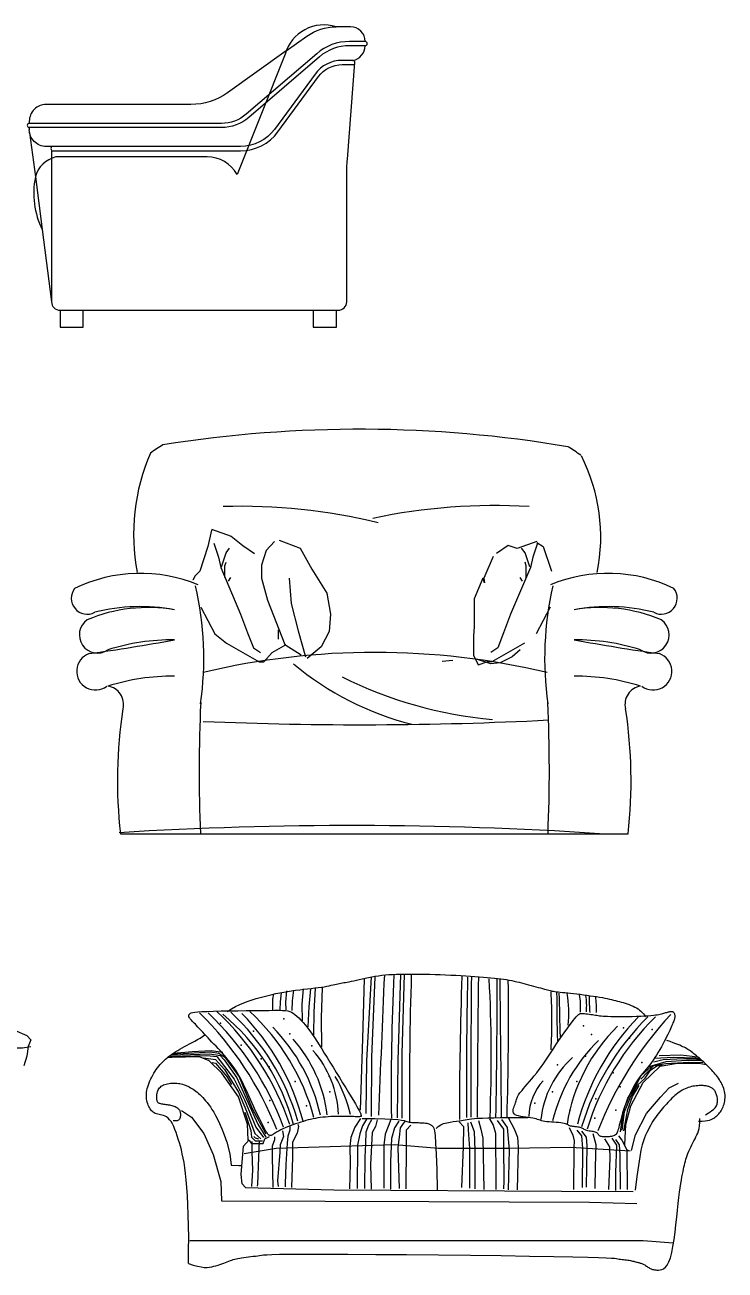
# Model space of a CAD drawing. Header units: inches. Extents: x 11.4 to 53.9, y 10.8 to 35.6.
# Drawn here: x 18.853 to 20.521, y 22.172 to 25.137 of the extents above; entities that cross this region are included whole.
import ezdxf

# ---------------------------------------------------------------- set-up
doc = ezdxf.new("R2010")
doc.units = ezdxf.units.IN
doc.header["$MEASUREMENT"] = 0
doc.layers.add('02', color=2, linetype='Continuous')

msp = doc.modelspace()

# ---------------------------------------------------------------- linework, layer by layer
at = {"layer": '02'}
for p, q in [((19.2973, 23.9339), (19.289, 23.8951)), ((19.2973, 23.9367), (19.3445, 23.92)), ((19.3029, 23.9034), (19.314, 23.8701)), ((19.3445, 23.92), (19.3723, 23.8978)), ((19.4474, 23.9074), (19.4275, 23.8856)), ((19.4585, 23.9101), (19.5089, 23.8909)), ((20.0727, 23.9074), (20.0255, 23.8908)), ((20.0737, 23.9034), (20.0626, 23.8701)), ((20.0727, 23.9047), (20.0876, 23.8951)), ((19.289, 23.8951), (19.2695, 23.8368)), ((19.321, 23.8465), (19.3323, 23.8803)), ((19.3323, 23.8803), (19.3407, 23.8916)), ((19.3723, 23.8978), (19.4001, 23.8784)), ((19.4275, 23.8856), (19.4167, 23.8506)), ((19.5089, 23.8909), (19.5367, 23.8409)), ((20.0043, 23.8978), (19.9765, 23.8784)), ((20.0255, 23.8908), (20.0043, 23.8978)), ((20.0443, 23.8803), (20.0358, 23.8916)), ((20.0556, 23.8465), (20.0443, 23.8803)), ((20.0876, 23.8951), (20.107, 23.8368)), ((19.314, 23.8701), (19.3195, 23.8451)), ((19.3195, 23.8451), (19.3668, 23.7341)), ((19.3294, 23.8493), (19.3323, 23.8578)), ((19.3294, 23.8211), (19.3294, 23.8493)), ((19.4167, 23.8506), (19.4167, 23.8201)), ((19.9686, 23.8711), (19.9459, 23.8199)), ((20.057, 23.8451), (20.0098, 23.7341)), ((20.0471, 23.8493), (20.0443, 23.8578)), ((20.0471, 23.8211), (20.0471, 23.8493)), ((20.0626, 23.8701), (20.057, 23.8451)), ((19.2584, 23.8257), (19.2529, 23.8146)), ((19.2529, 23.8146), (19.2529, 23.8146)), ((19.2695, 23.8368), (19.2584, 23.8257)), ((19.3379, 23.8127), (19.3435, 23.8211)), ((19.4167, 23.8201), (19.4306, 23.7674)), ((19.4822, 23.8198), (19.4874, 23.7591)), ((19.5367, 23.8409), (19.5723, 23.784)), ((19.944, 23.8199), (19.9231, 23.7707)), ((19.9478, 23.8086), (19.944, 23.8199)), ((19.9459, 23.8199), (19.9478, 23.8086)), ((20.0386, 23.8127), (20.033, 23.8211)), ((19.5723, 23.784), (19.5806, 23.7341)), ((19.4306, 23.7674), (19.4723, 23.6619)), ((19.4874, 23.7591), (19.5043, 23.6943)), ((19.9231, 23.7707), (19.9231, 23.7045)), ((19.2723, 23.7507), (19.3056, 23.6869)), ((19.3668, 23.7341), (19.3834, 23.6896)), ((19.5806, 23.7341), (19.5779, 23.6924)), ((20.0098, 23.7341), (19.9931, 23.6896)), ((20.1042, 23.7507), (20.0709, 23.6869)), ((19.4563, 23.6971), (19.4563, 23.6746)), ((19.9231, 23.7045), (19.9212, 23.6818)), ((19.3056, 23.6869), (19.3334, 23.6647)), ((19.3834, 23.6896), (19.3973, 23.6536)), ((19.5043, 23.6943), (19.5212, 23.6323)), ((19.5779, 23.6924), (19.5584, 23.6563)), ((19.9212, 23.6818), (19.9212, 23.6363)), ((19.9931, 23.6896), (19.9793, 23.6536)), ((19.3334, 23.6647), (19.4112, 23.6202)), ((19.3973, 23.6536), (19.414, 23.6424)), ((19.4223, 23.6202), (19.4417, 23.6424)), ((19.4417, 23.6424), (19.4751, 23.6619)), ((19.4723, 23.6619), (19.5112, 23.6369)), ((19.5584, 23.6563), (19.5251, 23.6286)), ((19.9212, 23.6363), (19.9326, 23.6136)), ((19.9793, 23.6536), (19.9626, 23.6424)), ((20.0431, 23.6647), (19.9654, 23.6202)), ((20.033, 23.6492), (20.0133, 23.6323)), ((19.4112, 23.6202), (19.4223, 23.6202)), ((19.8723, 23.6239), (19.8469, 23.6211)), ((19.9625, 23.6154), (19.9287, 23.6267)), ((19.9326, 23.6136), (19.9553, 23.6212)), ((19.9654, 23.6202), (19.9543, 23.6202)), ((19.9851, 23.6182), (19.9625, 23.6154)), ((20.0133, 23.6323), (19.9851, 23.6182)), ((19.0806, 23.2112), (20.2897, 23.2112))]:
    msp.add_line(p, q, dxfattribs=at)
for points in [[(19.5996, 24.4579, 0.414214), (19.6196, 24.4779), (19.6196, 24.7785, -0.019389), (19.6211, 24.8173), (19.639, 25.0477, 0.428065), (19.634, 25.0529, 0.359347), (19.6635, 25.0879, 1), (19.6635, 25.0979, 0.414214), (19.6285, 25.1329), (19.5943, 25.1329, 0.421708), (19.4728, 25.068)], [(19.4753, 25.0754), (19.5246, 25.1106, -0.156176), (19.5943, 25.1329)], [(19.6635, 25.0979), (19.6262, 25.0979, 0.17934), (19.548, 25.0689), (19.38, 24.9247, -0.17934), (19.3214, 24.9029), (18.8635, 24.9029)], [(19.4753, 25.0754), (19.3356, 24.9758, -0.156176), (19.2485, 24.9479), (18.9035, 24.9479, 0.414214), (18.8635, 24.9079), (18.8635, 24.9029, 1), (18.8635, 24.8929), (18.8635, 24.8879, 0.045294)], [(19.6635, 25.0879), (19.6262, 25.0879, 0.17934), (19.5545, 25.0614), (19.3866, 24.9171, -0.17934), (19.3214, 24.8929), (18.8635, 24.8929)], [(19.4728, 25.068), (19.3585, 24.7815, 0.27223), (19.2868, 24.8229), (19.1836, 24.8229), (18.9266, 24.8229, 0.280439), (18.8779, 24.7752)], [(19.634, 25.0529), (19.6087, 25.0529, 0.238541), (19.5442, 25.0203), (19.4474, 24.8887, -0.238541), (19.3668, 24.8479), (18.9035, 24.8479, -0.414214), (18.8635, 24.8879, -0.351012)], [(18.9166, 24.8379), (19.3668, 24.8379, 0.238541), (19.4555, 24.8827), (19.5523, 25.0144, -0.238541), (19.6087, 25.0429), (19.6388, 25.0429)], [(18.8642, 24.8807), (18.8779, 24.7752, 0.163297), (18.8943, 24.6498), (18.9166, 24.4779, 0.414214), (18.9366, 24.4579), (19.5996, 24.4579)], [(18.9166, 24.8479, 0.279707), (18.9166, 24.8379), (18.9166, 24.4779)], [(20.2194, 22.7189, 0.139814), (20.1101, 22.5277, 0.139814)], [(20.1576, 22.6783, 0.184136), (20.0819, 22.5305, 0.184136)], [(20.0874, 22.6226, 0.17581), (20.053, 22.538, 0.17581)]]:
    msp.add_lwpolyline(points, format="xyb", dxfattribs=at)
for points in [[(18.8779, 24.7752), (18.8943, 24.6498)], [(18.937, 24.4579), (18.937, 24.4179), (18.992, 24.4179), (18.992, 24.4579)], [(19.5399, 24.4579), (19.5399, 24.4179), (19.5949, 24.4179), (19.5949, 24.4579)], [(19.335, 22.7875), (19.345, 22.794), (19.355, 22.7996), (19.365, 22.8045), (19.3749, 22.8087), (19.3847, 22.8123), (19.3945, 22.8155), (19.4042, 22.8184), (19.4138, 22.8211), (19.4232, 22.8236), (19.4325, 22.8259), (19.4418, 22.8282), (19.4511, 22.8303), (19.4603, 22.8322), (19.4696, 22.834), (19.4789, 22.8357), (19.4884, 22.8372), (19.4979, 22.8385), (19.5075, 22.8397), (19.517, 22.8408), (19.5263, 22.8418), (19.5352, 22.8428), (19.5438, 22.8438), (19.5518, 22.8447), (19.5592, 22.8457), (19.566, 22.8468), (19.572, 22.8479), (19.5775, 22.849), (19.5824, 22.8501), (19.5869, 22.8512), (19.5911, 22.8522), (19.5949, 22.8531), (19.5986, 22.8539), (19.6022, 22.8547), (19.6057, 22.8553), (19.6092, 22.8559), (19.6129, 22.8565), (19.6168, 22.8571), (19.621, 22.8578), (19.6257, 22.8587), (19.6308, 22.8598), (19.6365, 22.861), (19.6426, 22.8624), (19.6493, 22.864), (19.6563, 22.8656), (19.6636, 22.8673), (19.6712, 22.8689), (19.679, 22.8704), (19.6869, 22.8717), (19.6949, 22.8729), (19.7031, 22.8739), (19.7114, 22.8748), (19.72, 22.8755), (19.729, 22.876), (19.7383, 22.8764), (19.7481, 22.8767), (19.7585, 22.8769), (19.7694, 22.877), (19.7809, 22.8769), (19.7928, 22.8768), (19.805, 22.8767), (19.8174, 22.8764), (19.8299, 22.8761), (19.8425, 22.8756), (19.855, 22.8752), (19.8674, 22.8746), (19.8795, 22.874), (19.8914, 22.8734), (19.903, 22.8727), (19.9142, 22.872), (19.925, 22.8712), (19.9353, 22.8705), (19.9451, 22.8697), (19.9543, 22.8689), (19.963, 22.8681), (19.9712, 22.8673), (19.9789, 22.8665), (19.9863, 22.8656), (19.9932, 22.8646), (19.9999, 22.8636), (20.0063, 22.8625), (20.0125, 22.8613), (20.0185, 22.86), (20.0244, 22.8587), (20.0301, 22.8572), (20.0358, 22.8558), (20.0415, 22.8543), (20.0472, 22.8527), (20.0529, 22.8512), (20.0587, 22.8497), (20.0645, 22.8481), (20.0703, 22.8467), (20.0758, 22.8452), (20.0811, 22.8438), (20.0861, 22.8425), (20.0906, 22.8413), (20.0947, 22.8402), (20.0981, 22.8393), (20.1011, 22.8384), (20.1038, 22.8377), (20.1064, 22.837), (20.109, 22.8364), (20.1118, 22.8358), (20.115, 22.8353), (20.1186, 22.8348), (20.1229, 22.8343), (20.1279, 22.8337), (20.1334, 22.8332), (20.1394, 22.8326), (20.1459, 22.832), (20.1528, 22.8313), (20.16, 22.8305), (20.1676, 22.8296), (20.1754, 22.8287), (20.1834, 22.8277), (20.1914, 22.8266), (20.1993, 22.8254), (20.2071, 22.8243), (20.2147, 22.8231), (20.2218, 22.8219), (20.2285, 22.8207), (20.2347, 22.8196), (20.2403, 22.8185), (20.2456, 22.8174), (20.2505, 22.8162), (20.2552, 22.8151), (20.2598, 22.8139), (20.2643, 22.8127), (20.2689, 22.8115), (20.2736, 22.8102), (20.2783, 22.8088), (20.2831, 22.8073), (20.2879, 22.8057), (20.2926, 22.8041), (20.2972, 22.8023), (20.3017, 22.8004), (20.3059, 22.7983), (20.3099, 22.7961), (20.3136, 22.7938), (20.3171, 22.7912), (20.3203, 22.7885), (20.3234, 22.7855), (20.3262, 22.7824), (20.3288, 22.7789), (20.3312, 22.7752)], [(19.6609, 22.8657), (19.6574, 22.7238), (19.6518, 22.5525)], [(19.6777, 22.8699), (19.6665, 22.6712), (19.6651, 22.5448)], [(19.6869, 22.8699), (19.6784, 22.6789), (19.6777, 22.5377)], [(19.748, 22.8769), (19.7416, 22.6712), (19.7395, 22.5342)], [(19.7564, 22.8762), (19.7508, 22.6873), (19.7508, 22.5335)], [(19.4759, 22.8367), (19.4737, 22.8102), (19.4742, 22.7914)], [(19.4931, 22.8386), (19.4897, 22.8134), (19.4885, 22.7899)], [(19.5155, 22.8414), (19.5126, 22.8054), (19.5137, 22.7653)], [(19.5334, 22.8417), (19.5295, 22.7992), (19.5273, 22.7511)], [(19.5444, 22.8428), (19.5416, 22.787), (19.5405, 22.7312)], [(19.5607, 22.8449), (19.5584, 22.7727), (19.5596, 22.7034)], [(19.4433, 22.7916), (19.4439, 22.8168), (19.4462, 22.83)], [(19.4637, 22.8323), (19.461, 22.8108), (19.4599, 22.7914)], [(18.7884, 22.7206), (18.8213, 22.7009), (18.8476, 22.7009), (18.8673, 22.7042)], [(18.8279, 22.7436), (18.8575, 22.7305), (18.8673, 22.7206), (18.8607, 22.7042), (18.8575, 22.6812), (18.8509, 22.6583)], [(19.2426, 22.1878), (19.2431, 22.2198), (19.2432, 22.2498), (19.2429, 22.2776), (19.2423, 22.3034), (19.2414, 22.3271), (19.2402, 22.3488), (19.2388, 22.3684), (19.2373, 22.386), (19.2356, 22.4016), (19.2338, 22.4154), (19.232, 22.4277), (19.23, 22.4387), (19.2279, 22.4487), (19.2257, 22.4579), (19.2234, 22.4666), (19.221, 22.475), (19.2185, 22.4833), (19.2159, 22.4914), (19.2132, 22.4993), (19.2104, 22.5068), (19.2075, 22.5137), (19.2044, 22.52), (19.2011, 22.5255), (19.1977, 22.5301), (19.1942, 22.5337), (19.1906, 22.5365), (19.1869, 22.5385), (19.1831, 22.5399), (19.1795, 22.541), (19.1759, 22.5417), (19.1725, 22.5424), (19.1693, 22.5431), (19.1664, 22.544), (19.1637, 22.545), (19.1611, 22.5463), (19.1588, 22.5478), (19.1567, 22.5495), (19.1547, 22.5515), (19.1529, 22.5537), (19.1512, 22.5561), (19.1496, 22.5588), (19.1481, 22.5617), (19.1467, 22.5649), (19.1455, 22.5682), (19.1445, 22.5717), (19.1436, 22.5754), (19.143, 22.5792), (19.1426, 22.5832), (19.1425, 22.5872), (19.1426, 22.5913), (19.143, 22.5955), (19.1437, 22.5998), (19.1445, 22.6042), (19.1457, 22.6086), (19.1471, 22.6131), (19.1488, 22.6177), (19.1507, 22.6224), (19.1529, 22.6271), (19.1552, 22.6317), (19.1577, 22.6363), (19.1604, 22.6409), (19.1632, 22.6453), (19.1661, 22.6496), (19.169, 22.6537), (19.172, 22.6575), (19.175, 22.6612), (19.1781, 22.6647), (19.1813, 22.6681), (19.1846, 22.6713), (19.188, 22.6744), (19.1916, 22.6774), (19.1953, 22.6804), (19.1993, 22.6833), (19.2034, 22.6862), (19.2078, 22.6892), (19.2124, 22.6921), (19.2173, 22.695), (19.2224, 22.698), (19.2277, 22.7011), (19.2333, 22.7042), (19.2393, 22.7074), (19.2454, 22.7106), (19.2516, 22.714), (19.2579, 22.7174), (19.2641, 22.7209), (19.2702, 22.7246), (19.276, 22.7283), (19.2816, 22.7321)], [(20.4574, 22.5266), (20.4659, 22.5268), (20.4731, 22.5273), (20.479, 22.5281), (20.4838, 22.5292), (20.4878, 22.5305), (20.4912, 22.532), (20.494, 22.5336), (20.4966, 22.5354), (20.499, 22.5373), (20.5013, 22.5393), (20.5035, 22.5415), (20.5056, 22.5437), (20.5076, 22.5461), (20.5095, 22.5487), (20.5112, 22.5514), (20.5129, 22.5543), (20.5145, 22.5573), (20.5159, 22.5605), (20.5172, 22.5638), (20.5183, 22.5673), (20.5192, 22.5708), (20.52, 22.5744), (20.5205, 22.5781), (20.5208, 22.5819), (20.5208, 22.5857), (20.5206, 22.5894), (20.5202, 22.5932), (20.5195, 22.597), (20.5186, 22.6007), (20.5175, 22.6044), (20.5162, 22.6081), (20.5148, 22.6117), (20.5131, 22.6152), (20.5113, 22.6186), (20.5093, 22.622), (20.5072, 22.6253), (20.505, 22.6286), (20.5026, 22.6318), (20.5001, 22.6351), (20.4974, 22.6383), (20.4947, 22.6415), (20.4919, 22.6447), (20.4889, 22.648), (20.4859, 22.6512), (20.4828, 22.6544), (20.4796, 22.6576), (20.4764, 22.6607), (20.4731, 22.6639), (20.4698, 22.6671), (20.4664, 22.6702), (20.463, 22.6733), (20.4596, 22.6763), (20.4562, 22.6792), (20.4529, 22.682), (20.4497, 22.6846), (20.4466, 22.6871), (20.4436, 22.6894), (20.4407, 22.6916), (20.4378, 22.6937), (20.435, 22.6956), (20.4322, 22.6974), (20.4293, 22.6991), (20.4264, 22.7008), (20.4234, 22.7024), (20.4203, 22.7039), (20.4169, 22.7055), (20.413, 22.7072), (20.4086, 22.7091), (20.4034, 22.7111), (20.3973, 22.7134), (20.3901, 22.716), (20.3818, 22.719)], [(19.2014, 22.6837), (19.2936, 22.687), (19.3185, 22.6831), (19.3273, 22.6726), (19.3582, 22.6295), (19.4079, 22.5196), (19.4267, 22.4881)], [(19.2036, 22.6864), (19.2953, 22.6914), (19.3146, 22.6886), (19.3289, 22.6787), (19.3637, 22.6323), (19.3947, 22.5566), (19.4267, 22.4964)], [(19.207, 22.6886), (19.2515, 22.6926), (19.297, 22.6947), (19.3243, 22.6906)], [(19.385, 22.4813), (19.383, 22.5197), (19.3617, 22.5844), (19.3223, 22.6411), (19.2919, 22.6704), (19.2687, 22.6795), (19.203, 22.6785), (19.1918, 22.6775)], [(19.1991, 22.6803), (19.2864, 22.6826), (19.3102, 22.6809), (19.3361, 22.6461), (19.3516, 22.6268), (19.3764, 22.5776), (19.403, 22.5119), (19.4212, 22.4876)], [(19.2787, 22.677), (19.3069, 22.6737), (19.3284, 22.6494), (19.3615, 22.5953), (19.3809, 22.55), (19.4008, 22.4975), (19.4151, 22.4843)], [(19.2991, 22.666), (19.3069, 22.6643), (19.3339, 22.6328), (19.3455, 22.6141)], [(20.2757, 22.505), (20.2816, 22.549), (20.2954, 22.5837), (20.3118, 22.6119), (20.3301, 22.629), (20.3432, 22.648), (20.3583, 22.6585), (20.3721, 22.6598)], [(20.282, 22.4702), (20.284, 22.5188), (20.2961, 22.5633), (20.3255, 22.6189), (20.3659, 22.6573), (20.4074, 22.6644), (20.4579, 22.6644), (20.476, 22.6616)], [(20.3203, 22.6264), (20.3511, 22.6592), (20.3793, 22.6637), (20.4344, 22.667), (20.4679, 22.6664)], [(20.34, 22.6565), (20.3806, 22.669), (20.4285, 22.6716), (20.46, 22.6716), (20.4692, 22.6696)], [(20.3511, 22.6677), (20.3734, 22.6736), (20.4226, 22.6756), (20.4528, 22.6749), (20.4639, 22.6736)], [(20.3531, 22.6762), (20.397, 22.6788), (20.4508, 22.6775), (20.46, 22.6756)], [(20.3639, 22.6826), (20.4155, 22.6846), (20.4562, 22.6794)], [(20.2718, 22.5011), (20.279, 22.5509), (20.2895, 22.5811), (20.3091, 22.6126), (20.3209, 22.6355), (20.3446, 22.6565)], [(19.2059, 22.5281), (19.2089, 22.5279), (19.2117, 22.5279), (19.2141, 22.5281), (19.2162, 22.5285), (19.2181, 22.5291), (19.2197, 22.53), (19.221, 22.5311), (19.2221, 22.5324), (19.223, 22.534), (19.2236, 22.5358), (19.224, 22.5377), (19.2242, 22.5398), (19.2243, 22.5418), (19.2242, 22.5439), (19.2239, 22.5459), (19.2235, 22.5478), (19.2231, 22.5495), (19.2225, 22.5511), (19.2217, 22.5526), (19.2208, 22.5539), (19.2197, 22.5551), (19.2185, 22.5563), (19.217, 22.5574), (19.2153, 22.5584), (19.2134, 22.5594), (19.2112, 22.5604), (19.2089, 22.5613), (19.2064, 22.5621), (19.2038, 22.5629), (19.201, 22.5636), (19.1982, 22.5643), (19.1953, 22.5648), (19.1925, 22.5653), (19.1896, 22.5658), (19.1868, 22.5662), (19.184, 22.5666), (19.1814, 22.5669), (19.179, 22.5673), (19.1768, 22.5678), (19.1748, 22.5683), (19.1732, 22.5688), (19.1718, 22.5695), (19.1706, 22.5704), (19.1696, 22.5713), (19.1689, 22.5725), (19.1683, 22.5739), (19.1678, 22.5756), (19.1674, 22.5775), (19.1672, 22.5797), (19.167, 22.5822), (19.1669, 22.5849), (19.167, 22.5877), (19.1673, 22.5905), (19.1678, 22.5934), (19.1685, 22.5962), (19.1694, 22.5989), (19.1706, 22.6014), (19.1721, 22.6038), (19.1738, 22.6059), (19.1758, 22.6079), (19.178, 22.6097), (19.1805, 22.6113), (19.1833, 22.6128), (19.1862, 22.614), (19.1894, 22.615), (19.1929, 22.6158), (19.1964, 22.6165), (19.2001, 22.6169), (19.2038, 22.6172), (19.2076, 22.6173), (19.2113, 22.6172), (19.215, 22.617), (19.2186, 22.6166), (19.2221, 22.616), (19.2255, 22.6153), (19.2288, 22.6144), (19.232, 22.6134), (19.2352, 22.6123), (19.2384, 22.611), (19.2415, 22.6096), (19.2446, 22.608), (19.2476, 22.6063), (19.2507, 22.6044), (19.2538, 22.6024), (19.2569, 22.6002), (19.26, 22.5979), (19.2632, 22.5954), (19.2664, 22.5926), (19.2697, 22.5897), (19.2731, 22.5865), (19.2765, 22.5831), (19.28, 22.5793), (19.2836, 22.5752), (19.2872, 22.5707), (19.2909, 22.5658), (19.2948, 22.5605), (19.2986, 22.5546), (19.3027, 22.548), (19.307, 22.5403), (19.3115, 22.5314), (19.3164, 22.5208), (19.3218, 22.5084), (19.3276, 22.4938), (19.3341, 22.4768)], [(20.2796, 22.5037), (20.2888, 22.5542), (20.3, 22.585), (20.3164, 22.6113)], [(20.2981, 22.4565), (20.3078, 22.4936), (20.3334, 22.5448), (20.3669, 22.5836), (20.3872, 22.6057), (20.4102, 22.6171)], [(20.4739, 22.542), (20.4802, 22.5458), (20.4854, 22.549), (20.4896, 22.5518), (20.4929, 22.5543), (20.4954, 22.5565), (20.4974, 22.5586), (20.4988, 22.5606), (20.5, 22.5627), (20.5009, 22.5648), (20.5017, 22.5671), (20.5022, 22.5694), (20.5026, 22.5718), (20.5028, 22.5742), (20.5028, 22.5767), (20.5027, 22.5792), (20.5024, 22.5817), (20.502, 22.5842), (20.5014, 22.5866), (20.5007, 22.589), (20.4999, 22.5913), (20.4989, 22.5935), (20.4979, 22.5956), (20.4968, 22.5976), (20.4956, 22.5993), (20.4944, 22.601), (20.4931, 22.6024), (20.4917, 22.6037), (20.4903, 22.6048), (20.4888, 22.6058), (20.4872, 22.6067), (20.4855, 22.6075), (20.4838, 22.6083), (20.482, 22.6089), (20.4801, 22.6094), (20.4781, 22.6099), (20.4759, 22.6103), (20.4736, 22.6106), (20.4711, 22.6109), (20.4684, 22.6111), (20.4655, 22.6112), (20.4624, 22.6112), (20.459, 22.6111), (20.4555, 22.6109), (20.4518, 22.6106), (20.4481, 22.6102), (20.4443, 22.6096), (20.4405, 22.6089), (20.4367, 22.6079), (20.433, 22.6068), (20.4293, 22.6055), (20.4257, 22.6039), (20.4221, 22.6022), (20.4185, 22.6003), (20.415, 22.5981), (20.4115, 22.5958), (20.408, 22.5932), (20.4046, 22.5904), (20.4012, 22.5875), (20.3977, 22.5843), (20.3943, 22.5811), (20.3909, 22.5777), (20.3876, 22.5742), (20.3842, 22.5706), (20.3809, 22.567), (20.3775, 22.5633), (20.3742, 22.5596), (20.3709, 22.5558), (20.3677, 22.552), (20.3644, 22.548), (20.3612, 22.544), (20.3581, 22.5398), (20.355, 22.5354), (20.3519, 22.5309), (20.3488, 22.5262), (20.3459, 22.5213), (20.3429, 22.5162), (20.34, 22.5109), (20.3372, 22.5053), (20.3344, 22.4995), (20.3316, 22.4935), (20.3289, 22.487), (20.3262, 22.4794), (20.3234, 22.4698), (20.3205, 22.4574), (20.3175, 22.4413), (20.3142, 22.4207), (20.3107, 22.3946), (20.3069, 22.3623)], [(19.226, 22.5518), (19.2498, 22.5364), (19.2792, 22.4972), (19.3016, 22.4469), (19.3197, 22.3825), (19.3211, 22.3364)], [(19.377, 22.5478), (19.3914, 22.5041), (19.3925, 22.4887), (19.4013, 22.4798), (19.419, 22.4793)], [(19.2426, 22.1878), (19.2541, 22.1838), (19.264, 22.181), (19.2727, 22.1793), (19.2802, 22.1784), (19.2868, 22.1783), (19.2927, 22.1788), (19.2981, 22.1797), (19.3032, 22.1809), (19.3081, 22.1822), (19.313, 22.1837), (19.3177, 22.1852), (19.3223, 22.1868), (19.3267, 22.1883), (19.3309, 22.1899), (19.3349, 22.1914), (19.3388, 22.1929), (19.3424, 22.1943), (19.3459, 22.1955), (19.3494, 22.1967), (19.3529, 22.1978), (19.3565, 22.1988), (19.3604, 22.1998), (19.3646, 22.2006), (19.3693, 22.2014), (19.3744, 22.2022), (19.3798, 22.2029), (19.3855, 22.2035), (19.3913, 22.2041), (19.397, 22.2047), (19.4024, 22.2053), (19.4075, 22.206), (19.412, 22.2066), (19.4162, 22.2072), (19.4214, 22.2079), (19.4291, 22.2085), (19.4412, 22.2091), (19.4592, 22.2095), (19.4847, 22.2099), (19.5194, 22.21), (19.5651, 22.21), (19.6224, 22.2098), (19.6892, 22.2093), (19.7622, 22.2088), (19.8384, 22.208), (19.9146, 22.2072), (19.9878, 22.2063), (20.0548, 22.2054), (20.1125, 22.2045), (20.1585, 22.2036), (20.1937, 22.2028), (20.2196, 22.202), (20.2379, 22.2012), (20.25, 22.2005), (20.2576, 22.1999), (20.2622, 22.1993), (20.2655, 22.1987), (20.2687, 22.1982), (20.272, 22.1978), (20.2754, 22.1974), (20.2788, 22.197), (20.2823, 22.1966), (20.2857, 22.1962), (20.289, 22.1958), (20.2922, 22.1953), (20.2952, 22.1947), (20.298, 22.1941), (20.3006, 22.1935), (20.3031, 22.1929), (20.3054, 22.1922), (20.3076, 22.1916), (20.3097, 22.191), (20.3117, 22.1905), (20.3136, 22.19), (20.3154, 22.1896), (20.3171, 22.1891), (20.3188, 22.1887), (20.3205, 22.1881), (20.3222, 22.1876), (20.324, 22.1869), (20.3257, 22.186), (20.3276, 22.1851), (20.3294, 22.184), (20.3313, 22.1828), (20.3333, 22.1815), (20.3352, 22.1803), (20.3371, 22.1791), (20.339, 22.1779), (20.3408, 22.1768), (20.3426, 22.1758), (20.3444, 22.175), (20.3462, 22.1743), (20.3482, 22.1736), (20.3503, 22.1731), (20.3527, 22.1727), (20.3555, 22.1723), (20.3586, 22.172), (20.3621, 22.1718), (20.366, 22.1721), (20.3702, 22.1731), (20.3744, 22.1751), (20.3787, 22.1786), (20.3828, 22.1839), (20.3868, 22.1913), (20.3904, 22.2011), (20.3937, 22.2136), (20.3966, 22.2283), (20.3992, 22.2446), (20.4015, 22.262), (20.4036, 22.2798), (20.4055, 22.2976), (20.4072, 22.3147), (20.4089, 22.3305), (20.4106, 22.3446), (20.4122, 22.3571), (20.4138, 22.3681), (20.4153, 22.3777), (20.4167, 22.3862), (20.4181, 22.3938), (20.4194, 22.4005), (20.4206, 22.4065), (20.4217, 22.4121), (20.4227, 22.4172), (20.4238, 22.4221), (20.4249, 22.4267), (20.4261, 22.4312), (20.4274, 22.4357), (20.4288, 22.4402), (20.4305, 22.4448), (20.4324, 22.4497), (20.4345, 22.4547), (20.4368, 22.4598), (20.4392, 22.465), (20.4417, 22.4701), (20.4442, 22.4752), (20.4467, 22.48), (20.4492, 22.4847), (20.4515, 22.4892), (20.4536, 22.4936), (20.4556, 22.4982), (20.4573, 22.5033), (20.4587, 22.5091), (20.4597, 22.5158), (20.4604, 22.5236), (20.4606, 22.5328)], [(19.4842, 22.5135), (19.4842, 22.5051), (19.4797, 22.4907), (19.4774, 22.474), (19.4743, 22.4231), (19.4728, 22.3775), (19.4728, 22.3699)], [(19.5032, 22.5196), (19.5047, 22.5135), (19.5017, 22.4983), (19.4903, 22.4763), (19.4903, 22.4406), (19.488, 22.3684)], [(19.6521, 22.5325), (19.6392, 22.512), (19.6293, 22.4877), (19.627, 22.4664), (19.6278, 22.4261), (19.6263, 22.3654)], [(19.6665, 22.531), (19.6574, 22.5158), (19.6506, 22.496), (19.6452, 22.4694), (19.6445, 22.3661)], [(19.6561, 22.5332), (19.6868, 22.533), (19.7106, 22.5324), (19.7285, 22.5315), (19.7413, 22.5304), (19.7502, 22.5292), (19.7562, 22.528), (19.7601, 22.5268), (19.7631, 22.5258), (19.7659, 22.525), (19.7687, 22.5244), (19.7715, 22.5239), (19.7745, 22.5236), (19.7775, 22.5234), (19.7805, 22.5233), (19.7837, 22.5232), (19.787, 22.5231), (19.7905, 22.523), (19.794, 22.5229), (19.7975, 22.5227), (19.801, 22.5225), (19.8043, 22.5222), (19.8075, 22.5218), (19.8103, 22.5214), (19.8128, 22.5209), (19.815, 22.5202), (19.8168, 22.5195), (19.8183, 22.5188), (19.8196, 22.5179), (19.8208, 22.517), (19.822, 22.5161), (19.8231, 22.5152), (19.8243, 22.5142), (19.8257, 22.513), (19.8271, 22.5101), (19.8286, 22.5038), (19.83, 22.4925), (19.8314, 22.4744), (19.8327, 22.4479), (19.8339, 22.4113), (19.8348, 22.3629)], [(19.6787, 22.5294), (19.6718, 22.5173), (19.665, 22.5006), (19.6642, 22.4725), (19.6627, 22.4406), (19.662, 22.3661)], [(19.6923, 22.5294), (19.6878, 22.5142), (19.6802, 22.4998), (19.6764, 22.4231), (19.6779, 22.3646)], [(19.725, 22.5302), (19.7182, 22.5142), (19.7113, 22.4953), (19.7083, 22.4694), (19.7083, 22.3669)], [(19.744, 22.5264), (19.7333, 22.5104), (19.7265, 22.4854), (19.7235, 22.4307), (19.7235, 22.3646)], [(19.7578, 22.5262), (19.7466, 22.5105), (19.7443, 22.4881), (19.741, 22.4635), (19.7443, 22.3661)], [(19.7723, 22.5172), (19.7611, 22.5049), (19.7611, 22.4691), (19.76, 22.365)], [(19.8327, 22.5092), (19.8374, 22.5142), (19.8434, 22.518), (19.8504, 22.5209), (19.858, 22.5229), (19.8658, 22.5244), (19.8735, 22.5255), (19.8807, 22.5263), (19.8872, 22.527), (19.8926, 22.5278), (19.8973, 22.5286), (19.9016, 22.5295), (19.9061, 22.5303), (19.911, 22.5312), (19.9167, 22.532), (19.9238, 22.5327), (19.9326, 22.5333), (19.9433, 22.5339), (19.9559, 22.5343), (19.9699, 22.5347), (19.9851, 22.5349), (20.0011, 22.5352), (20.0176, 22.5353), (20.0343, 22.5355), (20.0509, 22.5356)], [(19.8876, 22.5251), (19.8977, 22.5139), (19.8966, 22.4657), (19.8932, 22.3683)], [(19.9078, 22.5228), (19.9089, 22.506), (19.9123, 22.4613), (19.9123, 22.3672)], [(19.9145, 22.5251), (19.9235, 22.5016), (19.9246, 22.4568), (19.9246, 22.365)], [(19.9335, 22.5284), (19.9391, 22.5072), (19.9436, 22.4859), (19.9458, 22.3639)], [(19.9593, 22.5318), (19.9682, 22.5172), (19.9738, 22.4982), (19.9738, 22.4848), (19.975, 22.3952), (19.975, 22.3639)], [(19.9783, 22.5284), (19.9929, 22.5072), (19.9929, 22.4669), (19.994, 22.384), (19.9929, 22.365)], [(19.9884, 22.5307), (19.9962, 22.5195), (20.0018, 22.5116), (20.0063, 22.4579), (20.0041, 22.3627)], [(20.0052, 22.534), (20.0186, 22.5083), (20.0264, 22.4881), (20.0276, 22.4646), (20.0253, 22.3627)], [(20.1497, 22.5117), (20.1582, 22.4932), (20.161, 22.4795), (20.1606, 22.4642), (20.16, 22.3638)], [(19.3788, 22.3686), (19.3707, 22.3775), (19.3679, 22.3993), (19.3735, 22.4669), (19.3869, 22.4824)], [(19.387, 22.4803), (19.3931, 22.4732), (19.4204, 22.4732), (19.4244, 22.4843), (19.4355, 22.4904)], [(19.398, 22.4903), (19.4019, 22.4865), (19.4096, 22.4843)], [(19.4113, 22.4801), (19.4098, 22.4398), (19.4067, 22.3768), (19.406, 22.3714)], [(19.4478, 22.4892), (19.4478, 22.4823), (19.4417, 22.4672), (19.4417, 22.4421), (19.4432, 22.3684)], [(19.4667, 22.5036), (19.469, 22.4899), (19.4607, 22.4702), (19.4599, 22.4527), (19.4546, 22.3844), (19.4561, 22.3707)], [(20.1678, 22.5049), (20.179, 22.4915), (20.1813, 22.4612), (20.1801, 22.3683)], [(20.179, 22.5027), (20.1902, 22.4881), (20.1913, 22.4679), (20.1902, 22.3694)], [(20.2059, 22.4971), (20.2126, 22.4713), (20.2115, 22.4176), (20.2104, 22.3661)], [(20.2339, 22.4847), (20.2451, 22.4657), (20.2462, 22.4377), (20.2428, 22.3638)], [(20.2507, 22.4859), (20.2619, 22.4691), (20.2596, 22.4041), (20.2596, 22.3616)], [(20.2596, 22.4825), (20.2686, 22.4702), (20.2697, 22.4467), (20.2708, 22.3649)], [(20.2672, 22.4918), (20.2751, 22.4812), (20.2822, 22.468), (20.2857, 22.4592), (20.291, 22.4565)], [(19.3341, 22.4768), (19.3408, 22.4485), (19.3447, 22.4216), (19.3626, 22.4206), (19.3696, 22.4206)], [(19.3751, 22.4499), (19.4519, 22.4623), (19.7341, 22.4706), (19.8379, 22.4623), (20.006, 22.4623), (20.1533, 22.4644), (20.2945, 22.4561)], [(19.3938, 22.4785), (19.3938, 22.4535), (19.3953, 22.4102), (19.3931, 22.3707)], [(20.2865, 22.4556), (20.2876, 22.3638)], [(19.3788, 22.3686), (19.5886, 22.363), (20.1312, 22.3602), (20.3019, 22.3588)], [(19.3211, 22.3364), (19.8152, 22.335), (20.198, 22.3339), (20.3106, 22.3307)], [(19.2456, 22.2427), (20.3259, 22.2427), (20.3972, 22.2371)]]:
    msp.add_lwpolyline(points, dxfattribs=at)
for points in [[(19.2872, 22.788), (19.3026, 22.7885), (19.3203, 22.789), (19.3397, 22.7893), (19.3599, 22.7896), (19.3802, 22.7898), (19.3999, 22.79), (19.4181, 22.7902), (19.4342, 22.7904), (19.4474, 22.7905), (19.4582, 22.7905), (19.4668, 22.7904), (19.4736, 22.79), (19.4792, 22.7892), (19.4838, 22.788), (19.4879, 22.7862), (19.492, 22.7838), (19.4963, 22.7807), (19.5008, 22.7768), (19.5056, 22.7723), (19.5106, 22.7672), (19.5158, 22.7615), (19.521, 22.7553), (19.5264, 22.7486), (19.5318, 22.7414), (19.5372, 22.7338), (19.5427, 22.7258), (19.5482, 22.7173), (19.554, 22.7083), (19.5599, 22.6987), (19.5661, 22.6886), (19.5727, 22.678), (19.5796, 22.6667), (19.587, 22.6548), (19.5946, 22.6426), (19.6023, 22.6302), (19.6098, 22.618), (19.6172, 22.6062), (19.624, 22.595), (19.6303, 22.5847), (19.6358, 22.5756), (19.6403, 22.5679), (19.644, 22.5615), (19.6469, 22.5562), (19.6491, 22.5519), (19.6508, 22.5485), (19.652, 22.5458), (19.6529, 22.5437), (19.6535, 22.542), (19.654, 22.5406), (19.6543, 22.5395), (19.6542, 22.5387), (19.6539, 22.538), (19.653, 22.5376), (19.6517, 22.5373), (19.6498, 22.5371), (19.6472, 22.5371), (19.6439, 22.5371), (19.6399, 22.5372), (19.6354, 22.5374), (19.6304, 22.5375), (19.625, 22.5377), (19.6192, 22.5378), (19.6132, 22.5379), (19.607, 22.5379), (19.6006, 22.5379), (19.5943, 22.5378), (19.5878, 22.5376), (19.5814, 22.5373), (19.5751, 22.5369), (19.5688, 22.5363), (19.5626, 22.5357), (19.5566, 22.535), (19.5507, 22.5341), (19.5449, 22.5331), (19.5393, 22.532), (19.5336, 22.5308), (19.5279, 22.5294), (19.5222, 22.5278), (19.5163, 22.5261), (19.5102, 22.5242), (19.5039, 22.5221), (19.4975, 22.5199), (19.491, 22.5176), (19.4847, 22.5152), (19.4786, 22.5129), (19.4728, 22.5105), (19.4675, 22.5082), (19.4628, 22.506), (19.4586, 22.5039), (19.4551, 22.502), (19.4521, 22.5002), (19.4496, 22.4986), (19.4474, 22.4971), (19.4455, 22.4959), (19.4439, 22.4948), (19.4424, 22.4939), (19.441, 22.4932), (19.4397, 22.4927), (19.4385, 22.4924), (19.4373, 22.4924), (19.4361, 22.4925), (19.435, 22.4929), (19.4339, 22.4935), (19.4329, 22.4943), (19.4319, 22.4954), (19.4308, 22.4968), (19.4297, 22.4984), (19.4285, 22.5004), (19.4272, 22.5028), (19.4257, 22.5056), (19.424, 22.5088), (19.4221, 22.5125), (19.4199, 22.5168), (19.4174, 22.5215), (19.4147, 22.5268), (19.4118, 22.5326), (19.4087, 22.5388), (19.4053, 22.5457), (19.4018, 22.553), (19.3982, 22.5608), (19.3944, 22.5692), (19.3904, 22.5779), (19.3864, 22.5869), (19.3823, 22.596), (19.378, 22.6051), (19.3737, 22.6141), (19.3694, 22.6228), (19.3649, 22.6311), (19.3605, 22.639), (19.356, 22.6464), (19.3514, 22.6533), (19.3468, 22.6599), (19.3421, 22.6662), (19.3374, 22.6722), (19.3327, 22.678), (19.3279, 22.6836), (19.323, 22.6891), (19.3181, 22.6945), (19.3132, 22.6998), (19.3083, 22.705), (19.3034, 22.71), (19.2986, 22.715), (19.2939, 22.7199), (19.2893, 22.7247), (19.2849, 22.7294), (19.2806, 22.734), (19.2765, 22.7385), (19.2725, 22.7428), (19.2688, 22.7468), (19.2653, 22.7506), (19.262, 22.7541), (19.2591, 22.7573), (19.2563, 22.7602), (19.2539, 22.7627), (19.2517, 22.7649), (19.2498, 22.7669), (19.2481, 22.7687), (19.2467, 22.7702), (19.2456, 22.7717), (19.2447, 22.773), (19.244, 22.7742), (19.2435, 22.7754), (19.2433, 22.7765), (19.2433, 22.7775), (19.2434, 22.7786), (19.2437, 22.7795), (19.2442, 22.7805), (19.2449, 22.7815), (19.2457, 22.7824), (19.2471, 22.7834), (19.2493, 22.7843), (19.2529, 22.7851), (19.258, 22.786), (19.2652, 22.7867), (19.2748, 22.7874)], [(20.4007, 22.7736), (20.4004, 22.7717), (20.4, 22.7698), (20.3994, 22.7677), (20.3987, 22.7655), (20.3978, 22.7632), (20.3967, 22.7605), (20.3955, 22.7576), (20.3941, 22.7544), (20.3925, 22.7508), (20.3907, 22.7468), (20.3888, 22.7424), (20.3866, 22.7377), (20.3842, 22.7327), (20.3816, 22.7274), (20.3788, 22.7218), (20.3758, 22.7159), (20.3725, 22.7097), (20.369, 22.7034), (20.3654, 22.6969), (20.3616, 22.6905), (20.3576, 22.6841), (20.3536, 22.6778), (20.3495, 22.6717), (20.3454, 22.666), (20.3412, 22.6606), (20.3371, 22.6554), (20.3329, 22.6504), (20.3288, 22.6455), (20.3246, 22.6405), (20.3205, 22.6354), (20.3165, 22.63), (20.3125, 22.6242), (20.3085, 22.618), (20.3046, 22.6114), (20.3009, 22.6045), (20.2972, 22.5973), (20.2937, 22.59), (20.2904, 22.5826), (20.2872, 22.5751), (20.2843, 22.5677), (20.2816, 22.5604), (20.2791, 22.5533), (20.2768, 22.5464), (20.2748, 22.5398), (20.273, 22.5335), (20.2713, 22.5276), (20.2699, 22.5221), (20.2686, 22.5171), (20.2675, 22.5126), (20.2666, 22.5086), (20.2657, 22.505), (20.2647, 22.502), (20.2637, 22.4993), (20.2625, 22.497), (20.2611, 22.4951), (20.2595, 22.4936), (20.2575, 22.4924), (20.2552, 22.4914), (20.2527, 22.4907), (20.25, 22.4902), (20.2472, 22.4899), (20.2443, 22.4896), (20.2415, 22.4895), (20.2387, 22.4895), (20.236, 22.4894), (20.2334, 22.4894), (20.231, 22.4895), (20.2287, 22.4896), (20.2267, 22.4898), (20.2249, 22.4902), (20.2233, 22.4907), (20.222, 22.4914), (20.221, 22.4922), (20.2201, 22.4933), (20.2194, 22.4944), (20.2186, 22.4955), (20.2178, 22.4967), (20.2168, 22.4978), (20.2154, 22.4989), (20.2137, 22.4998), (20.2116, 22.5005), (20.209, 22.5011), (20.2062, 22.5017), (20.2032, 22.5021), (20.2001, 22.5026), (20.1971, 22.503), (20.1942, 22.5036), (20.1916, 22.5042), (20.1893, 22.505), (20.1872, 22.5059), (20.1853, 22.5069), (20.1835, 22.5079), (20.1817, 22.5089), (20.1798, 22.5098), (20.1778, 22.5107), (20.1755, 22.5115), (20.1729, 22.512), (20.1701, 22.5125), (20.1671, 22.5129), (20.164, 22.5132), (20.161, 22.5136), (20.1581, 22.5139), (20.1554, 22.5144), (20.1529, 22.515), (20.1508, 22.5157), (20.1489, 22.5166), (20.1471, 22.5175), (20.1452, 22.5185), (20.1431, 22.5195), (20.1406, 22.5205), (20.1376, 22.5213), (20.1339, 22.5221), (20.1294, 22.5227), (20.1243, 22.5231), (20.1187, 22.5235), (20.1129, 22.5239), (20.1071, 22.5242), (20.1014, 22.5246), (20.096, 22.5251), (20.0912, 22.5258), (20.0871, 22.5266), (20.0835, 22.5275), (20.0802, 22.5286), (20.0771, 22.5297), (20.074, 22.5308), (20.0707, 22.5319), (20.0669, 22.5329), (20.0626, 22.5339), (20.0575, 22.5347), (20.0519, 22.5355), (20.046, 22.5362), (20.0401, 22.537), (20.0343, 22.5379), (20.029, 22.539), (20.0244, 22.5404), (20.0207, 22.542), (20.0181, 22.544), (20.0165, 22.5463), (20.0158, 22.5489), (20.0157, 22.5517), (20.0162, 22.5547), (20.0171, 22.5577), (20.0182, 22.5608), (20.0193, 22.5638), (20.0204, 22.5669), (20.0214, 22.5698), (20.0222, 22.5726), (20.0231, 22.5753), (20.0239, 22.5778), (20.0246, 22.5802), (20.0254, 22.5824), (20.0261, 22.5844), (20.0269, 22.5862), (20.0279, 22.5879), (20.029, 22.5896), (20.0304, 22.5916), (20.0322, 22.5939), (20.0345, 22.5966), (20.0373, 22.5999), (20.0407, 22.604), (20.0449, 22.6089), (20.0497, 22.6145), (20.0549, 22.6208), (20.0605, 22.6276), (20.0662, 22.6347), (20.0721, 22.642), (20.0778, 22.6495), (20.0834, 22.657), (20.0887, 22.6643), (20.0937, 22.6716), (20.0985, 22.6788), (20.1032, 22.686), (20.108, 22.6933), (20.1127, 22.7006), (20.1176, 22.7081), (20.1227, 22.7157), (20.128, 22.7236), (20.1335, 22.7315), (20.139, 22.7392), (20.1444, 22.7468), (20.1497, 22.7539), (20.1546, 22.7605), (20.1591, 22.7663), (20.1631, 22.7712), (20.1664, 22.7751), (20.1693, 22.7781), (20.1717, 22.7803), (20.1739, 22.7818), (20.176, 22.7827), (20.1781, 22.7831), (20.1804, 22.7832), (20.183, 22.783), (20.1861, 22.7828), (20.1895, 22.7824), (20.1931, 22.7819), (20.197, 22.7814), (20.2009, 22.7809), (20.2048, 22.7803), (20.2085, 22.7798), (20.2121, 22.7792), (20.2154, 22.7786), (20.2186, 22.7781), (20.222, 22.7777), (20.2257, 22.7773), (20.23, 22.7769), (20.2351, 22.7766), (20.2411, 22.7763), (20.2484, 22.7761), (20.257, 22.776), (20.2668, 22.7759), (20.2773, 22.7759), (20.2882, 22.776), (20.2992, 22.7762), (20.3099, 22.7764), (20.3201, 22.7767), (20.3293, 22.7771), (20.3373, 22.7776), (20.3442, 22.7782), (20.3501, 22.7788), (20.3551, 22.7794), (20.3594, 22.7801), (20.3632, 22.7808), (20.3664, 22.7816), (20.3694, 22.7823), (20.3722, 22.783), (20.3749, 22.7837), (20.3774, 22.7844), (20.3797, 22.785), (20.3819, 22.7856), (20.384, 22.7861), (20.3859, 22.7866), (20.3877, 22.787), (20.3895, 22.7874), (20.3911, 22.7876), (20.3925, 22.7878), (20.3939, 22.7878), (20.3952, 22.7876), (20.3963, 22.7873), (20.3973, 22.7867), (20.3982, 22.786), (20.399, 22.785), (20.3996, 22.7838), (20.4001, 22.7823), (20.4005, 22.7808), (20.4008, 22.7791), (20.4009, 22.7773), (20.4009, 22.7755)]]:
    msp.add_lwpolyline(points, close=True, dxfattribs=at)
for centre, radius, start, end in [((19.6502, 21.1961), 2.9783, 80.4117, 99.0454), ((19.5975, 23.9241), 0.4855, 156.5176, 190.7344), ((19.3484, 23.8545), 0.3281, 120.4868, 126.7316), ((19.9806, 23.8495), 0.3281, 53.2684, 59.5132), ((19.7987, 23.9182), 0.426, 348.5503, 26.9631), ((19.9724, 22.5962), 1.3965, 86.6452, 102.0255), ((19.3677, 22.6131), 1.3778, 76.2829, 91.7672), ((19.1286, 23.472), 0.3593, 67.5645, 115.92), ((20.2417, 23.472), 0.3593, 64.08, 112.4355), ((19.0014, 23.7718), 0.0379, 142.013, 298.223), ((18.5063, 23.6286), 0.7729, 351.9782, 12.8978), ((20.8639, 23.6286), 0.7729, 167.1022, 188.0218), ((20.3689, 23.7718), 0.0379, 241.777, 37.987), ((19.146, 23.3773), 0.3725, 80.2623, 112.8494), ((19.1279, 23.3049), 0.447, 79.5408, 104.0608), ((20.2424, 23.3049), 0.447, 75.9392, 100.4592), ((20.2243, 23.3773), 0.3725, 67.1506, 99.7377), ((19.0262, 23.6848), 0.0435, 124.7283, 304.5445), ((20.3441, 23.6848), 0.0435, 235.4555, 55.2717), ((18.3107, 28.5851), 4.9937, 278.0038, 280.3629), ((19.2045, 23.1663), 0.5066, 89.4936, 107.6632), ((20.1657, 23.1663), 0.5066, 72.3368, 90.5064), ((21.0595, 28.5851), 4.9937, 259.6371, 261.9962), ((19.0209, 23.598), 0.0446, 109.4667, 307.164), ((19.6866, 21.8656), 1.7773, 76.6503, 103.2965), ((20.3494, 23.598), 0.0446, 232.836, 70.5333), ((19.9495, 24.1631), 0.713, 230.1842, 255.8343), ((19.2045, 23.0798), 0.5066, 89.4936, 107.6632), ((20.0622, 24.5028), 1.0243, 243.7148, 264.6512), ((20.1657, 23.0798), 0.5066, 72.3368, 90.5064), ((19.0442, 23.5192), 0.0438, 346.1993, 81.2117), ((20.3261, 23.5192), 0.0438, 98.7883, 193.8007), ((22.8693, 23.3626), 3.6012, 177.4364, 182.4095), ((16.501, 23.3626), 3.6012, 357.5905, 2.5636), ((20.1924, 23.3374), 1.119, 171.1925, 186.4773), ((19.1779, 23.3374), 1.119, 353.5227, 8.8075), ((19.6533, 32.3104), 8.8397, 267.56609, 272.89816), ((19.632, 14.2484), 8.9822, 86.236, 93.5381), ((91.723, 19.7337), 72.0823, 177.501992, 177.768302), ((25.0248, 22.6127), 5.2993, 177.1589, 180.8541), ((27.9425, 22.6073), 8.1735, 178.12723, 180.57801), ((29.6517, 22.5313), 9.7637, 178.00387, 180.00344), ((31.1449, 22.6076), 11.2404, 178.66662, 180.37045), ((45.0052, 22.5992), 25.0901, 179.37703, 180.14351), ((45.8156, 22.4728), 25.8853, 179.12207, 179.86088), ((16.4641, 22.6796), 3.4998, 357.6423, 3.0438), ((4.1687, 22.8345), 15.8091, 358.91431, 0.11046), ((-59.9824, 21.8477), 79.9736, 0.492833, 0.728784), ((12.2909, 22.7697), 7.7141, 358.26884, 0.68944), ((18.9775, 22.7657), 1.1308, 356.4954, 3.5046), ((25.1778, 22.8488), 5.0582, 180.1797, 181.487), ((-79538.7094, -1902.0428), 79582.1175, 1.385888955, 1.385963909), ((19.8821, 22.786), 0.2664, 353.2819, 9.6938), ((19.999, 22.7988), 0.1777, 356.0165, 9.4362), ((20.0175, 22.8009), 0.1736, 355.4797, 8.2557), ((20.6158, 22.823), 0.4189, 179.8462, 185.133), ((19.9209, 22.7888), 0.2939, 359.3476, 6.678), ((18.7101, 22.2153), 0.7978, 21.3958, 45.5191), ((18.7913, 22.2604), 0.7231, 20.3684, 46.4574), ((18.8574, 22.3058), 0.6616, 18.7586, 46.7642), ((18.9942, 22.3843), 0.5164, 15.0674, 50.2415), ((18.9563, 22.368), 0.5697, 16.1724, 47.2228), ((18.9597, 22.3803), 0.5749, 14.7563, 44.4587), ((19.0262, 22.396), 0.5338, 15.0792, 47.2268), ((21.0272, 22.1904), 0.8677, 137.1284, 158.8354), ((19.1344, 22.447), 0.4329, 12.48, 44.4916), ((20.5547, 22.4553), 0.4152, 134.2837, 171.1086), ((20.7233, 22.3732), 0.5731, 135.6373, 165.2071), ((20.7739, 22.3333), 0.6215, 134.669, 163.2272), ((20.793, 22.3254), 0.6275, 134.2836, 163.0966), ((19.242, 22.5007), 0.3338, 6.9929, 41.5055), ((19.3533, 22.5322), 0.2471, 2.4859, 41.2225), ((19.2974, 22.4619), 0.3408, 13.6088, 30.1702)]:
    msp.add_arc(centre, radius, start, end, dxfattribs=at)
for p in [(19.3188, 22.7596), (19.4699, 22.7699), (20.1839, 22.7534), (20.279, 22.7492), (19.3975, 22.741), (19.4844, 22.7348), (20.2025, 22.7327), (20.2935, 22.7244), (20.3473, 22.7451), (19.3685, 22.7079), (19.5361, 22.7058), (20.2542, 22.7016), (19.4161, 22.6747), (20.1218, 22.6603), (20.188, 22.681), (20.3225, 22.6665), (19.4347, 22.6561), (19.5775, 22.6334), (20.2542, 22.6416), (19.4968, 22.6209), (20.1673, 22.6209), (20.2708, 22.6085), (19.4368, 22.5754), (19.5796, 22.5961), (20.068, 22.5692), (20.1094, 22.5961), (20.2128, 22.5795), (19.5237, 22.563), (20.1507, 22.5526), (20.2604, 22.5526), (19.4326, 22.5237), (20.2108, 22.534)]:
    msp.add_point(p, dxfattribs=at)

doc.saveas('drawing.dxf')
